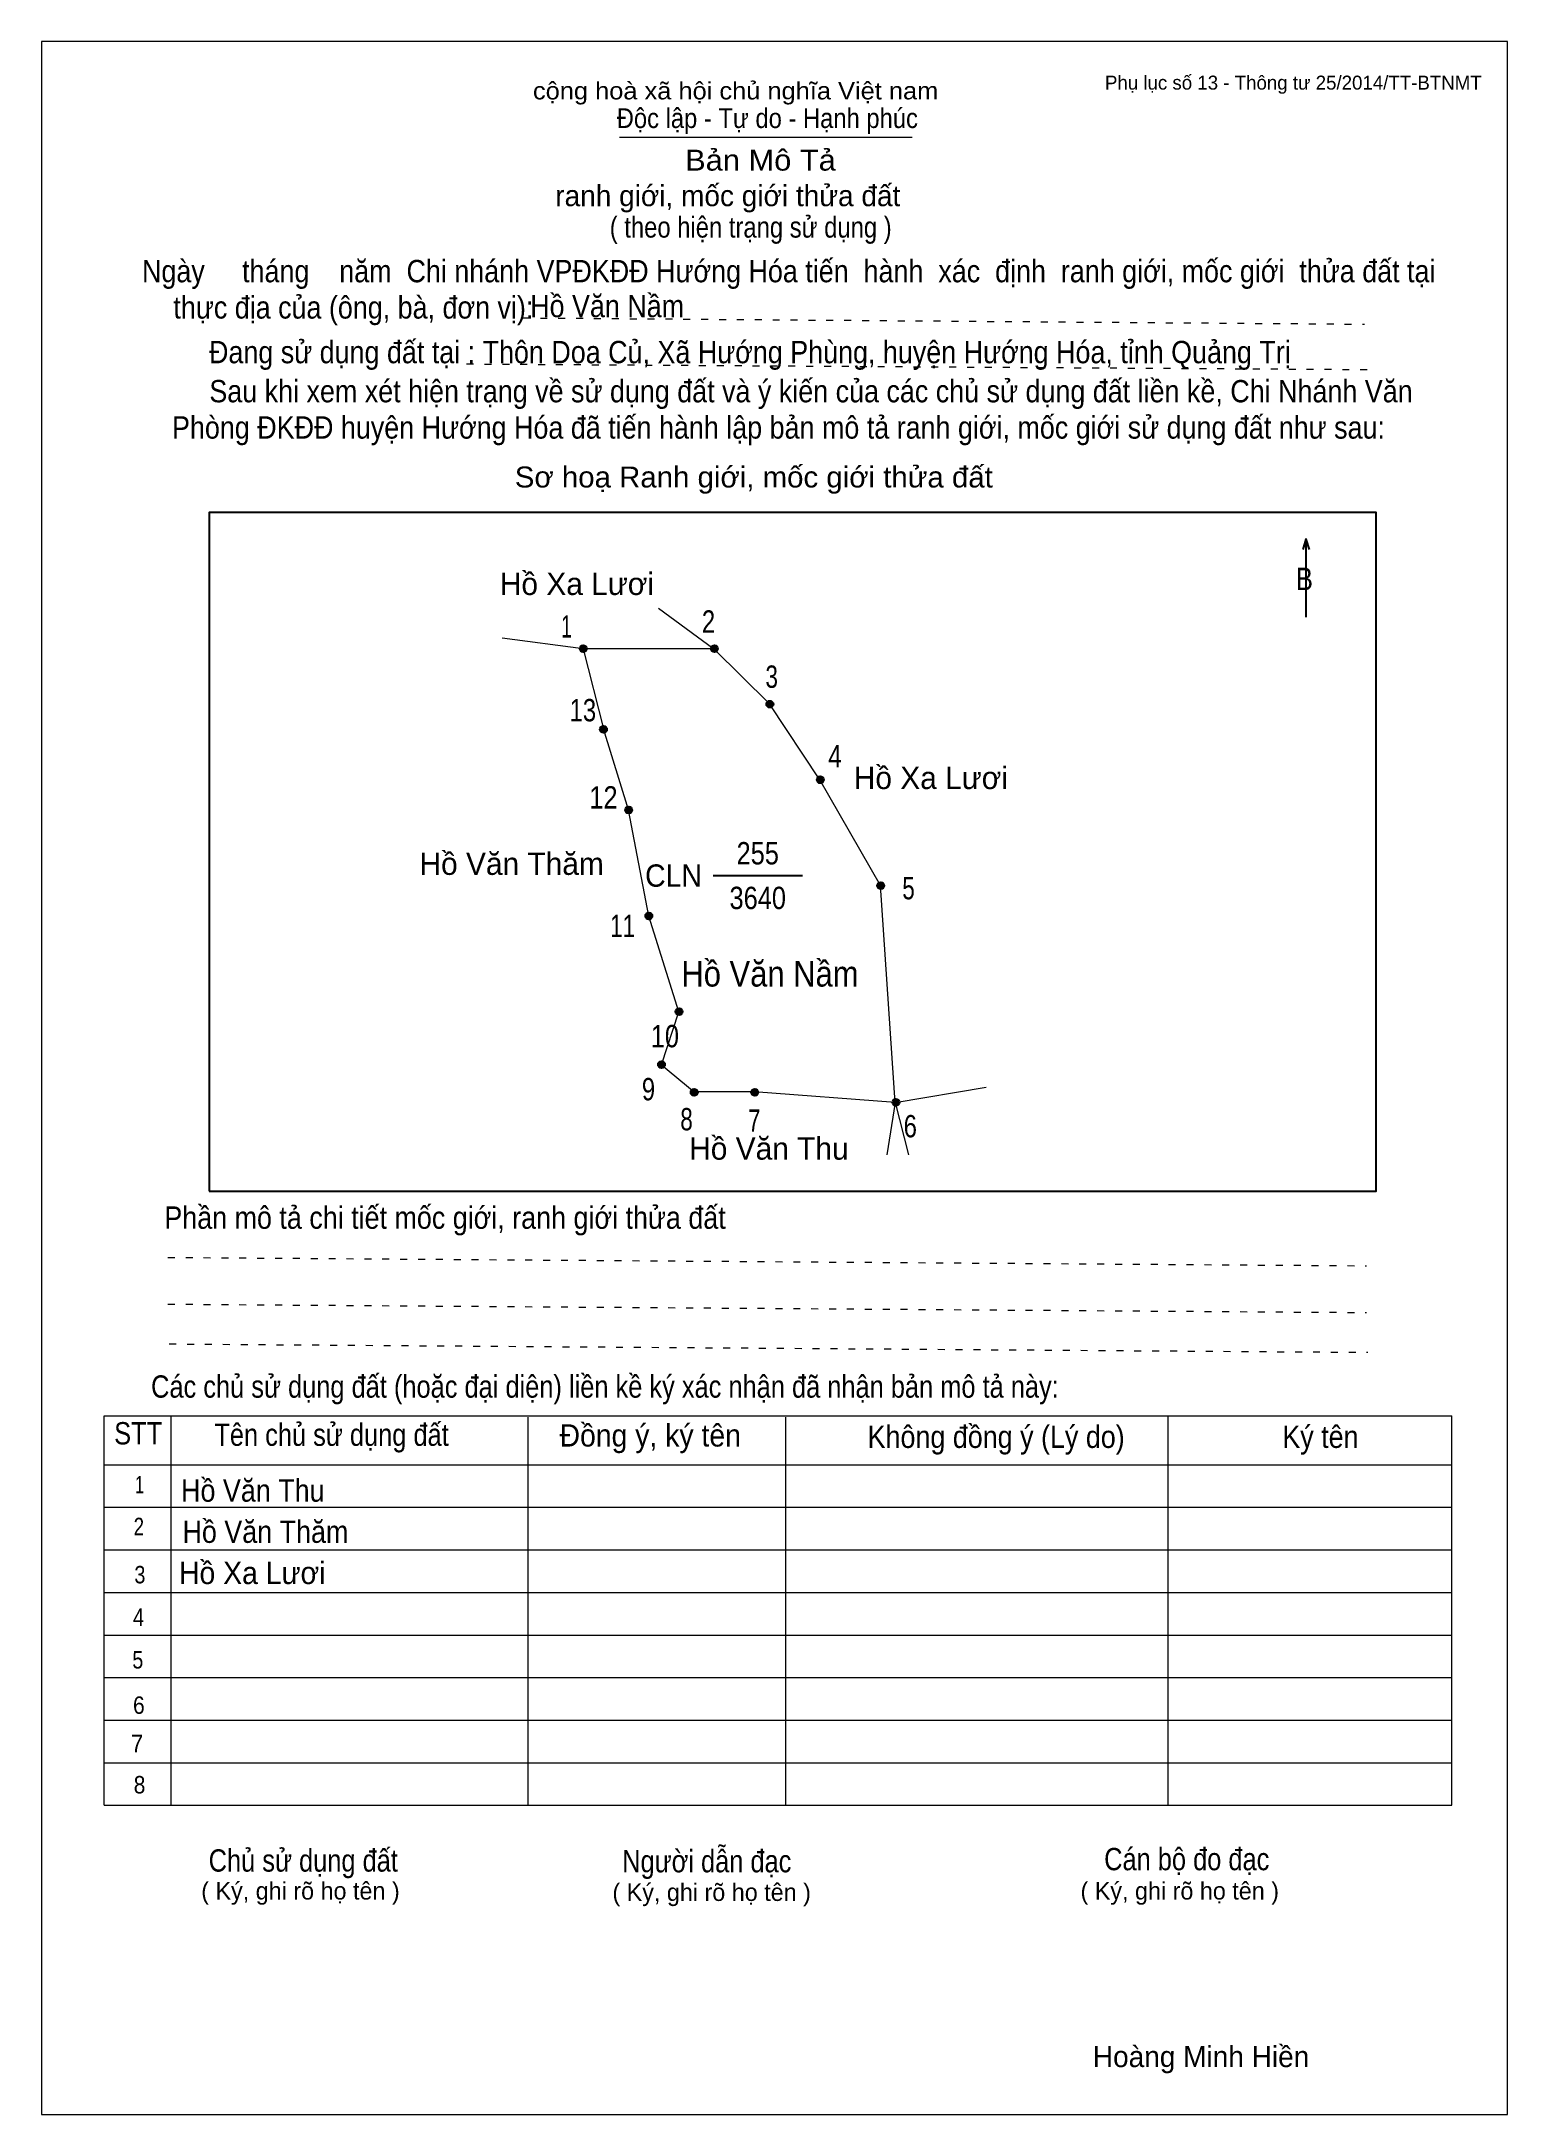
# Model space of a CAD drawing. Header units: centimetres. Extents: x 0 to 21, y 0 to 29.7.
import ezdxf
from ezdxf.enums import TextEntityAlignment as Align

# ---------------------------------------------------------------- set-up
doc = ezdxf.new("R2010")
doc.units = ezdxf.units.CM
doc.header["$LTSCALE"] = 0.13
doc.linetypes.add('DOTTED', pattern=[1.5, 0.3, -1.2])
for name, color, linetype, lineweight in [('1', 7, 'Continuous', 13), ('32', 7, 'Continuous', 25), ('33', 7, 'Continuous', 25), ('6', 7, 'Continuous', 13), ('62', 7, 'Continuous', 13)]:
    doc.layers.add(name, color=color, linetype=linetype, lineweight=lineweight)
for name, color, linetype in [('2', 7, 'Continuous'), ('34', 7, 'Continuous'), ('63', 7, 'Continuous')]:
    doc.layers.add(name, color=color, linetype=linetype)

msp = doc.modelspace()

# ---------------------------------------------------------------- hatches: boundary and pattern name
at = {"layer": '32'}
for points in [[(7.8111, 21, 1), (7.7111, 21, 1)], [(9.6889, 21, 1), (9.5889, 21, 1)], [(10.4833, 20.2056, 1), (10.3833, 20.2056, 1)], [(8.1, 19.8444, 1), (8, 19.8444, 1)], [(11.2056, 19.1222, 1), (11.1056, 19.1222, 1)], [(8.4611, 18.6889, 1), (8.3611, 18.6889, 1)], [(12.0722, 17.6056, 1), (11.9722, 17.6056, 1)], [(8.75, 17.1722, 1), (8.65, 17.1722, 1)], [(9.1833, 15.8, 1), (9.0833, 15.8, 1)], [(8.9313, 15.0417, 1), (8.8313, 15.0417, 1)], [(9.4, 14.6444, 1), (9.3, 14.6444, 1)], [(10.2667, 14.6444, 1), (10.1667, 14.6444, 1)], [(12.2889, 14.5, 1), (12.1889, 14.5, 1)]]:
    msp.add_hatch(color=256, dxfattribs=at).paths.add_polyline_path(points)

# ---------------------------------------------------------------- linework, layer by layer
at = {"layer": '1'}
msp.add_lwpolyline([(21, 0), (21, 29.7), (0, 29.7), (0, 0)], close=True, dxfattribs=at)
at = {"layer": '32'}
for centre in [(7.7611, 21), (9.6389, 21), (10.4333, 20.2056), (8.05, 19.8444), (11.1556, 19.1222), (8.4111, 18.6889), (12.0222, 17.6056), (8.7, 17.1722), (9.1333, 15.8), (8.8813, 15.0417), (9.35, 14.6444), (10.2167, 14.6444), (12.2389, 14.5)]:
    msp.add_circle(centre, 0.05, dxfattribs=at)
at = {"layer": '33'}
msp.add_line((9.62, 17.75), (10.9, 17.75), dxfattribs=at)
at = {"layer": '6'}
for p, q in [((7.76, 21), (8.05, 19.85)), ((12.23, 14.5), (13.53, 14.72)), ((12.23, 14.5), (12.11, 13.75)), ((12.23, 14.5), (12.42, 13.75))]:
    msp.add_line(p, q, dxfattribs=at)
for points in [[(8.84, 21.58), (9.63, 21), (10.43, 20.21)], [(9.63, 21), (7.76, 21), (6.6, 21.15)], [(12.23, 14.5), (12.02, 17.61), (11.15, 19.12), (10.43, 20.21)], [(8.88, 15.04), (9.13, 15.8), (8.7, 17.17), (8.41, 18.69), (8.05, 19.85)], [(8.87, 15.01), (8.88, 15.04), (9.35, 14.65)], [(12.23, 14.5), (10.21, 14.65), (9.35, 14.65)]]:
    msp.add_lwpolyline(points, dxfattribs=at)
at = {"layer": '62'}
for p, q in [((8.28, 28.33), (12.47, 28.33)), ((0.9, 10.01), (20.2, 10.01)), ((0.9, 4.43), (0.9, 10.01)), ((1.86, 4.43), (1.86, 10.01)), ((6.97, 4.43), (6.97, 9.99)), ((10.66, 4.43), (10.66, 9.99)), ((16.14, 4.43), (16.14, 10.01)), ((20.2, 4.43), (20.2, 10.01)), ((0.9, 9.31), (20.2, 9.31)), ((0.9, 8.7), (20.2, 8.7)), ((0.9, 8.09), (20.2, 8.09)), ((0.9, 7.48), (20.2, 7.48)), ((0.9, 6.87), (20.2, 6.87)), ((0.9, 6.26), (20.2, 6.26)), ((0.9, 5.65), (20.2, 5.65)), ((0.9, 5.04), (20.2, 5.04)), ((0.9, 4.43), (20.2, 4.43))]:
    msp.add_line(p, q, dxfattribs=at)
at = {"layer": '62', "linetype": 'DOTTED'}
for p, q in [((6.89, 25.74), (18.95, 25.65)), ((6.09, 25.08), (19.04, 25)), ((1.81, 12.28), (18.98, 12.16)), ((1.81, 11.61), (18.98, 11.49)), ((1.83, 11.04), (19, 10.92))]:
    msp.add_line(p, q, dxfattribs=at)
at = {"layer": '62', "lineweight": 25}
for p, q in [((18.11, 22.58), (18.11, 21.45)), ((18.11, 22.57), (18.07, 22.42)), ((18.11, 22.57), (18.16, 22.42))]:
    msp.add_line(p, q, dxfattribs=at)
msp.add_lwpolyline([(2.4, 13.23), (19.12, 13.23), (19.12, 22.95), (2.4, 22.95)], close=True, dxfattribs=at)

# ---------------------------------------------------------------- texts
at = {"layer": '2', "width": 0.9}
msp.add_text('Hồ Văn Nầm', height=0.3683, dxfattribs=at).set_placement((10.435, 16.16), align=Align.CENTER)
at = {"layer": '32'}
for s, width, p in [('1', 0.65, (7.52, 21.16)), ('2', 0.8, (9.555, 21.23)), ('3', 0.75, (10.46, 20.44)), ('13', 0.8, (7.755, 19.96)), ('4', 0.8, (11.365, 19.3)), ('12', 0.85, (8.05, 18.71)), ('5', 0.75, (12.42, 17.41)), ('11', 0.75, (8.325, 16.87)), ('10', 0.85, (8.93, 15.29)), ('9', 0.8, (8.695, 14.53)), ('8', 0.75, (9.24, 14.1)), ('7', 0.75, (10.21, 14.08)), ('6', 0.8, (12.445, 14))]:
    msp.add_text(s, height=0.32, dxfattribs=dict(at, width=width)).set_placement(p, align=Align.CENTER)
at = {"layer": '33'}
for s, p in [('Hồ Xa Lươi', (7.67, 21.77)), ('Hồ Xa Lươi', (12.74, 18.99)), ('Hồ Xa Lươi', (12.74, 18.99)), ('Hồ Văn Thăm', (6.735, 17.76)), ('Hồ Văn Thu', (10.42, 13.68))]:
    msp.add_text(s, height=0.32, dxfattribs=at).set_placement(p, align=Align.CENTER)
at = {"layer": '33', "width": 0.85}
for s, p in [('255', (10.26, 17.91)), ('3640', (10.26, 17.27))]:
    msp.add_text(s, height=0.32, dxfattribs=at).set_placement(p, align=Align.CENTER)
at = {"layer": '33', "width": 0.95}
msp.add_text('CLN', height=0.32, dxfattribs=at).set_placement((9.46, 17.59), align=Align.RIGHT)
at = {"layer": '34'}
for s, width, p in [('Hồ Văn Nầm', 0.9, (7, 25.75)), ('Hồ Văn Thu', 0.9, (2, 8.78)), ('Hồ Văn Thăm', 0.9, (2.02, 8.19)), ('Hồ Xa Lươi', 0.95, (1.97, 7.6))]:
    msp.add_text(s, height=0.32, dxfattribs=dict(at, width=width)).set_placement(p)
at = {"layer": '62'}
for s, height, width, p in [('cộng hoà xã hội chủ nghĩa Việt nam', 0.2474, 1.1, (7.04, 28.87)), ('Độc lập - Tự do - Hạnh phúc', 0.2828, 0.9, (8.24, 28.46)), ('Bản Mô Tả', 0.3, 1.1, (9.22, 27.85)), ('( theo hiện trạng sử dụng )', 0.3, 0.85, (8.14, 26.89)), ('Ngày     tháng    năm  Chi nhánh VPĐKĐĐ Hướng Hóa tiến  hành  xác  định  ranh giới, mốc giới  thửa đất tại ', 0.32, 0.9, (1.44, 26.25)), ('thực địa của (ông, bà, đơn vị): ', 0.32, 0.9, (1.89, 25.73)), ('Đang sử dụng đất tại : Thôn Doa Củ, Xã Hướng Phùng, huyện Hướng Hóa, tỉnh Quảng Trị', 0.32, 0.9, (2.4, 25.09)), ('     Sau khi xem xét hiện trạng về sử dụng đất và ý kiến của các chủ sử dụng đất liền kề, Chi Nhánh Văn ', 0.32, 0.9, (1.87, 24.53)), ('Phòng ĐKĐĐ huyện Hướng Hóa đã tiến hành lập bản mô tả ranh giới, mốc giới sử dụng đất như sau:', 0.32, 0.9, (1.87, 24.01)), ('Sơ hoạ Ranh giới, mốc giới thửa đất', 0.3, 1.05, (6.78, 23.31)), ('B', 0.32, 0.85, (17.97, 21.84)), ('Phần mô tả chi tiết mốc giới, ranh giới thửa đất ', 0.32, 0.9, (1.76, 12.69)), ('Các chủ sử dụng đất (hoặc đại diện) liền kề ký xác nhận đã nhận bản mô tả này:', 0.32, 0.85, (1.57, 10.27))]:
    msp.add_text(s, height=height, dxfattribs=dict(at, width=width)).set_placement(p)
msp.add_text('ranh giới, mốc giới thửa đất', height=0.3, dxfattribs=at).set_placement((7.36, 27.34))
for s, height, width, p in [('STT', 0.32, 0.85, (1.385, 9.6)), ('Tên chủ sử dụng đất', 0.32, 0.85, (4.155, 9.58)), ('Đồng ý, ký tên', 0.32, 0.95, (8.72, 9.57)), ('Không đồng ý (Lý do)', 0.32, 0.9, (13.675, 9.55)), ('Ký tên', 0.32, 0.9, (18.32, 9.55)), ('1', 0.25, 0.7, (1.405, 8.9)), ('2', 0.25, 0.8, (1.395, 8.3)), ('3', 0.25, 0.85, (1.41, 7.61)), ('4', 0.25, 0.85, (1.39, 7)), ('5', 0.25, 0.85, (1.38, 6.39)), ('6', 0.25, 0.9, (1.395, 5.74)), ('7', 0.25, 0.95, (1.37, 5.19)), ('8', 0.25, 0.9, (1.405, 4.6)), ('Người dẫn đạc', 0.32, 0.85, (9.53, 3.47)), ('Chủ sử dụng đất', 0.32, 0.85, (3.75, 3.48)), ('Cán bộ đo đạc', 0.32, 0.85, (16.405, 3.5))]:
    msp.add_text(s, height=height, dxfattribs=dict(at, width=width)).set_placement(p, align=Align.CENTER)
for p in [(3.71, 3.08), (9.6, 3.06), (16.305, 3.08)]:
    msp.add_text('( Ký, ghi rõ họ tên )', height=0.25, dxfattribs=at).set_placement(p, align=Align.CENTER)
at = {"layer": '63'}
msp.add_text('Phụ lục số 13 - Thông tư 25/2014/TT-BTNMT', height=0.2, dxfattribs=at).set_placement((20.63, 29.01), align=Align.RIGHT)
msp.add_text('Hoàng Minh Hiền', height=0.3, dxfattribs=at).set_placement((16.61, 0.68), align=Align.CENTER)

doc.saveas('drawing.dxf')
